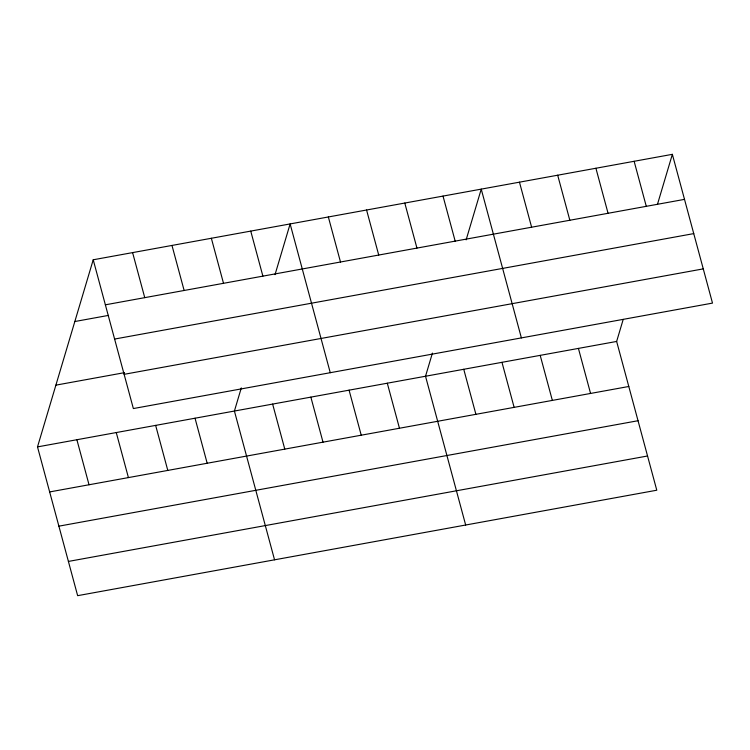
<?xml version="1.0" encoding="UTF-8"?>
<svg xmlns="http://www.w3.org/2000/svg" width="750" height="750" viewBox="0 0 750 750"><rect width="100%" height="100%" fill="white"/><g stroke="black" fill="none" stroke-linecap="round" stroke-linejoin="round"><path stroke-width="1.12" d="M623.212 319.397L616.641 341.447L656.784 490.219L77.644 595.669L37.5 446.897L93.216 259.781L672.356 154.331L712.5 303.103L133.359 408.553L93.216 259.781M241.303 387.891L234.412 411.047L274.547 559.809M275.025 274.65L290.128 223.931L330.262 372.703M432.422 353.091L425.522 376.247L465.666 525.019M466.134 239.85L481.238 189.131L521.381 337.903M657.581 203.953L672.356 154.331M105.366 304.819L684.516 199.369M74.831 321.525L108.581 315.384M114.6 339.056L693.75 233.606M55.884 385.144L124.519 372.647M124.116 374.325L703.266 268.875M37.5 446.897L616.641 341.447M49.65 491.934L628.8 386.484M58.884 526.163L638.034 420.722M68.409 561.431L647.55 455.991M634.134 161.297L646.284 206.334M595.913 168.253L608.062 213.291M557.691 175.209L569.841 220.256M578.419 348.403L590.569 393.45M519.469 182.175L531.619 227.213M540.197 355.369L552.347 400.406M501.975 362.325L514.125 407.362M443.016 196.088L455.175 241.134M463.753 369.281L475.903 414.328M404.794 203.053L416.944 248.091M366.572 210.009L378.722 255.047M387.3 383.203L399.459 428.241M328.35 216.966L340.5 262.013M349.078 390.159L361.228 435.206M310.856 397.125L323.006 442.162M250.744 231.103L262.894 276.141M272.634 404.081L284.784 449.119M211.359 238.275L223.509 283.312M171.975 245.438L184.134 290.484M195.028 418.209L207.178 463.256M132.6 252.609L144.75 297.647M155.644 425.381L167.794 470.419M116.259 432.553L128.419 477.591M76.884 439.725L89.034 484.763"/></g></svg>
